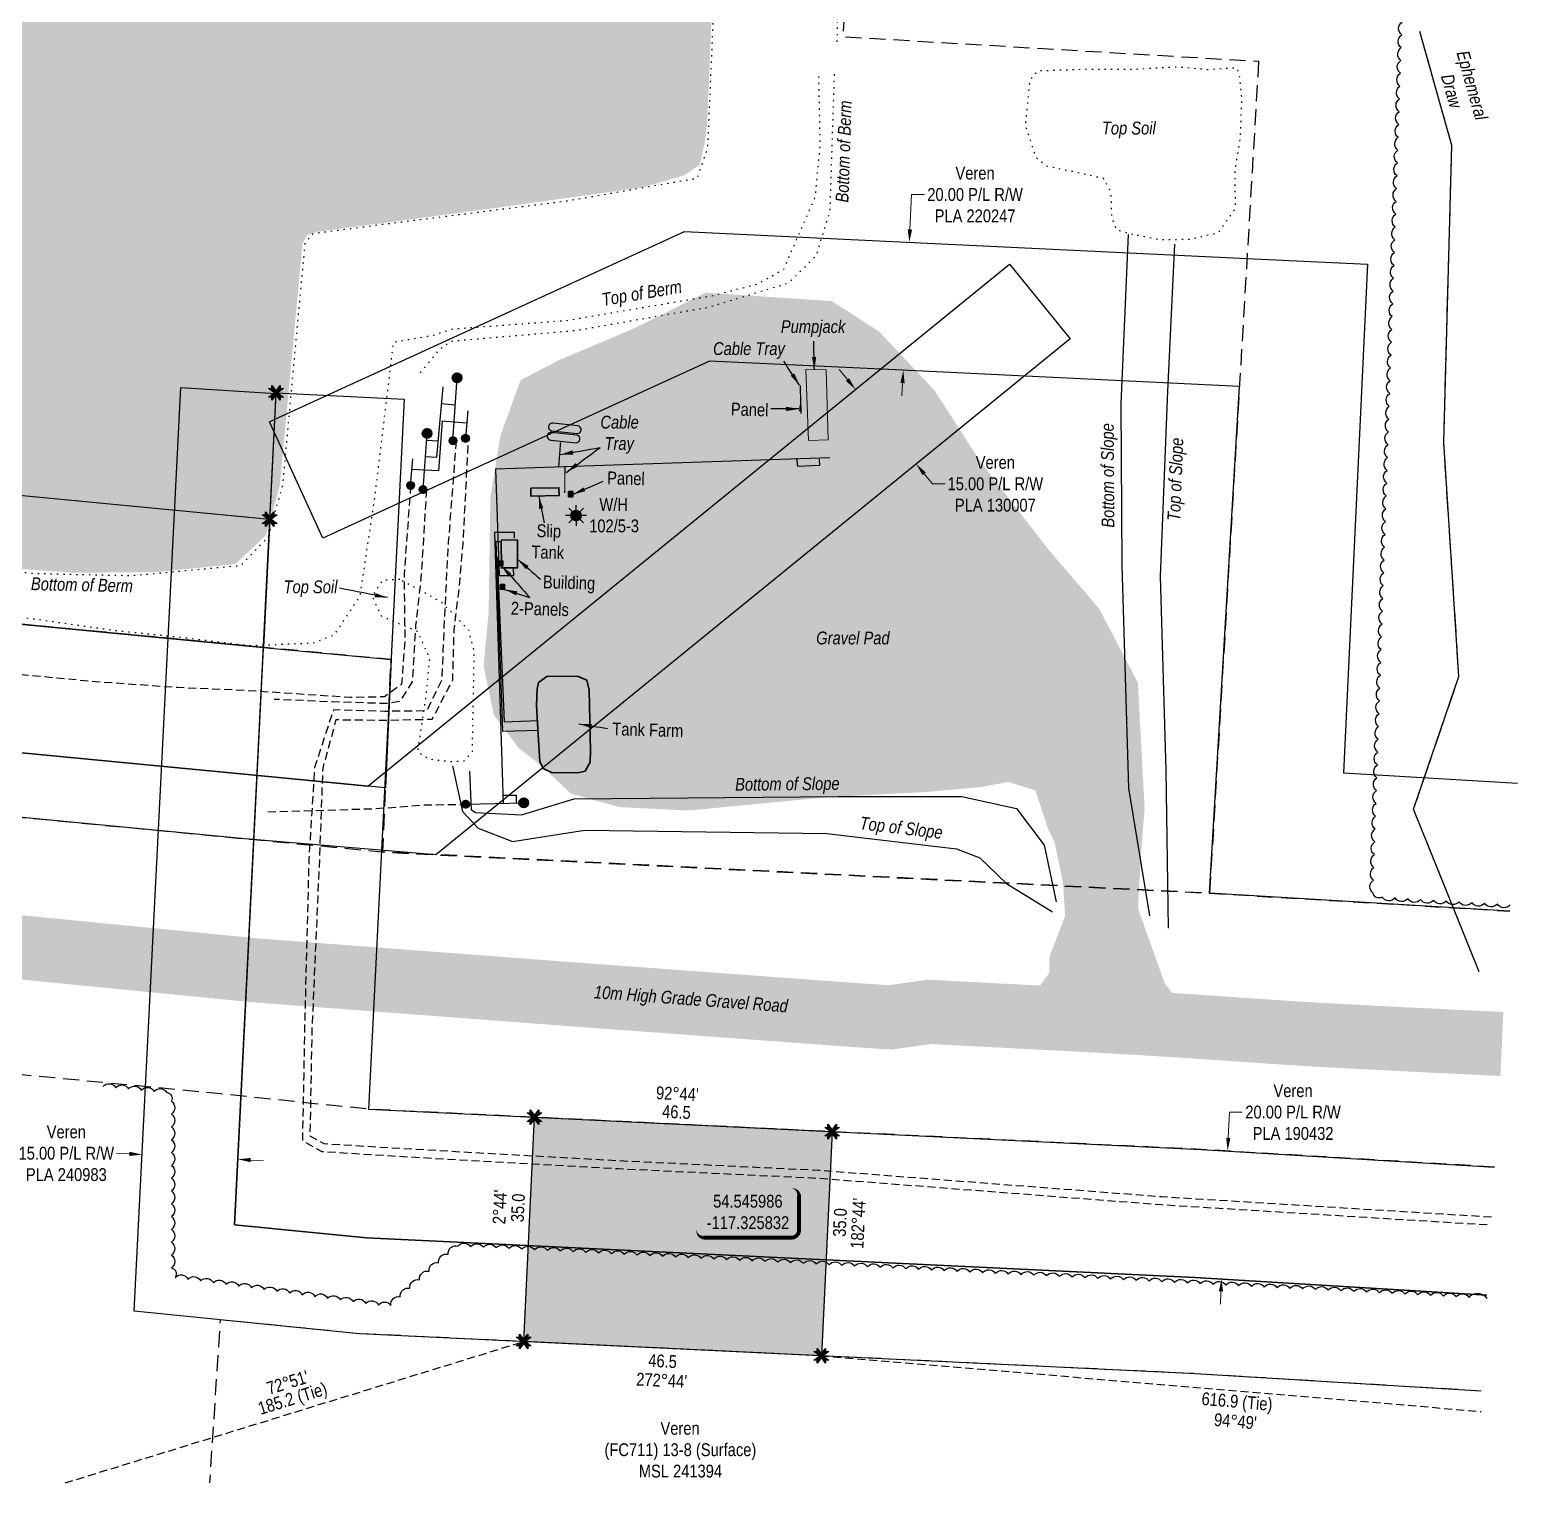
# Model space of a CAD drawing. Extents: x 478322 to 482270, y 6043221 to 6047062.
# Drawn here: x 480766 to 481939, y 6043221 to 6044354 of the extents above; entities that cross this region are included whole.
import ezdxf
from ezdxf.enums import TextEntityAlignment as Align

# ---------------------------------------------------------------- set-up
doc = ezdxf.new("R2010")
doc.units = 0
doc.header["$LTSCALE"] = 5
doc.header["$PDSIZE"] = 0.5
for name, pattern in [('0', [1, 1, 0]), ('foc-ACCESSROAD', [3.75, 2.5, -1.25]), ('foc-TIELINE', [1.875, 1.25, -0.625]), ('foc-TOPO', [1, 0.2, -0.8]), ('foc-TOPO-ephemeral', [6.25, 3.125, -0.625, 0.625, -0.625, 0.625, -0.625]), ('UG_PIPE', [1.875, 1.25, -0.625])]:
    doc.linetypes.add(name, pattern=pattern)
doc.layers.get('Defpoints').update_dxf_attribs({"color": 9})
for name, color, linetype in [('AS-CABLE', 224, 'foc-CABLE'), ('AS-PIPE-UG', 44, 'UG_PIPE'), ('AS-ROADS', 254, 'Continuous'), ('AS-SYMBOL', 7, 'Continuous'), ('C-RW', 13, 'Continuous'), ('C-WS', 13, 'foc-ACCESSROAD'), ('C-WS-S', 8, 'Continuous'), ('DETAIL-T', 7, 'Continuous'), ('F-AR', 190, 'foc-ACCESSROAD'), ('L-BD', 7, 'Continuous'), ('L-BD1', 253, 'Continuous'), ('L-MON', 1, 'Continuous'), ('L-TIE', 7, 'foc-TIELINE'), ('P-PROPOSED', 10, 'Continuous'), ('P-PROPOSED-H', 21, 'Continuous'), ('T-BUSH', 110, '0'), ('T-DRAW', 143, 'foc-TOPO-ephemeral'), ('T-GENERAL', 48, 'foc-TOPO'), ('T-SLOPE', 48, 'Continuous'), ('T-WATER-T', 170, 'Continuous')]:
    doc.layers.add(name, color=color, linetype=linetype)
for name, color, linetype, lineweight in [('AS-GENERAL', 48, 'Continuous', 18), ('C-RW-T', 13, 'Continuous', 9), ('C-WS-T', 13, 'Continuous', 9), ('T-TEXT', 48, 'Continuous', 18)]:
    doc.layers.add(name, color=color, linetype=linetype, lineweight=lineweight)
for name, color, linetype, true_color in [('AS-PIPE-AG', 7, 'Continuous', 0x7d00fa), ('AS-STRUCTURE-H', 7, 'Continuous', 0xa8a8a8), ('AS-STRUCTURE-T', 7, 'Continuous', 0x454545)]:
    doc.layers.add(name, color=color, linetype=linetype, true_color=true_color)
doc.layers.add('AS-STRUCTURE', color=7, linetype='Continuous', lineweight=30, true_color=0x595959)
doc.styles.add('80', font='ARIALN.TTF', dxfattribs={"height": 10})
doc.styles.add('80CG', font='ARIALN.TTF', dxfattribs={"height": 10})
doc.styles.add('80L', font='ARIALN.TTF', dxfattribs={"height": 10})
doc.styles.add('80LS', font='ARIALNI.TTF', dxfattribs={"height": 10})
doc.styles.add('foc-LtypeFont', font='ARIALN.TTF', dxfattribs={"height": 7.35})
doc.linetypes.add('foc-CABLE', pattern='A,2,-1,["C",foc-LtypeFont,S=0.2,R=0,X=-0.625,Y=-0.75],-1.24,8', length=12.24)
doc.linetypes.add('foc-TOPO-flowdirection-NOLINE', pattern='A,0,[">",foc-LtypeFont,S=0.3,R=0,X=0,Y=-0.945],-20,[">",foc-LtypeFont,S=0.3,R=0,X=0,Y=-0.945],0', length=20)
doc.dimstyles.new('Compass 5 000', dxfattribs={"dimscale": 5, "dimtxt": 9, "dimasz": 2, "dimexe": 0.2, "dimexo": 0.0625, "dimgap": 0.5, "dimtad": 0, "dimtih": 1, "dimtoh": 1, "dimzin": 0, "dimdsep": 46, "dimtxsty": '80CG', "dimcen": 0.1, "dimse1": 1, "dimse2": 1, "dimclrd": 256, "dimclrt": 256, "dimaunit": 1, "dimadec": 4, "dimazin": 0, "dimtfac": 0.06, "dimtofl": 0, "dimtmove": 0, "dimatfit": 1, "dimfxl": 0.2, "dimtolj": 1, "dimtzin": 0, "dimlwd": -1, "dimarcsym": 0})

# ---------------------------------------------------------------- blocks, each defined once
blk = doc.blocks.new('GAS')
h = blk.add_hatch(color=255)
h.dxf.hatch_style = 1
edge = h.paths.add_edge_path()
edge.add_arc((0, 0), 0.9, 0, 360)
for p, q in [((-0.81, 0), (-1.62, 0)), ((-0.57, 0.57), (-1.14, 1.14)), ((0, 0.81), (0, 1.62)), ((0.57, 0.57), (1.14, 1.14)), ((1.62, 0), (0.81, 0)), ((-0.57, -0.57), (-1.14, -1.14)), ((0, -0.81), (0, -1.62)), ((1.14, -1.14), (0.57, -0.57))]:
    blk.add_line(p, q)
blk.add_circle((0, 0), 0.8)
blk = doc.blocks.new('*D398')
at = {"layer": 'C-RW-T', "transparency": 16777216}
for p, q in [((481403.2, 6044081.4), (481396.8, 6044089.2)), ((481463.1, 6044007.7), (481469.4, 6044000)), ((481469.4, 6044000), (481479.4, 6044000))]:
    blk.add_line(p, q, dxfattribs=at)
for points in [[(481404.4, 6044082.4), (481401.9, 6044080.3), (481409.5, 6044073.6)], [(481464.4, 6044008.8), (481461.8, 6044006.7), (481456.8, 6044015.5)]]:
    blk.add_solid(points, dxfattribs=at)
at = {"layer": 'Defpoints', "color": 0, "transparency": 16777216}
for p in [(481456.8, 6044015.5), (481254.9, 6043947.9), (481302.2, 6043889.7)]:
    blk.add_point(p, dxfattribs=at)
at = {"layer": 'C-RW-T', "transparency": 16777216, "insert": (481518.5, 6044000), "char_height": 10, "attachment_point": 5, "style": '80CG'}
blk.add_mtext('\\A1;Veren\\P15.00 P/L R/W\\PPLA 130007', dxfattribs=at)
blk = doc.blocks.new('*D401')
at = {"layer": 'C-RW-T', "transparency": 16777216}
for p, q in [((481451.9, 6044198.4), (481453.2, 6044225.6)), ((481453.2, 6044225.6), (481463.2, 6044225.6)), ((481446.2, 6044078.6), (481445.7, 6044068.6))]:
    blk.add_line(p, q, dxfattribs=at)
at = {"layer": 'C-RW-T', "linetype": 'Continuous', "transparency": 16777216}
for points in [[(481450.2, 6044198.5), (481453.6, 6044198.3), (481451.4, 6044188.4)], [(481444.5, 6044078.7), (481447.8, 6044078.5), (481446.7, 6044088.6)]]:
    blk.add_solid(points, dxfattribs=at)
at = {"layer": 'Defpoints', "color": 0, "linetype": 'Continuous', "transparency": 16777216}
for p in [(481587.1, 6044181.9), (481446.7, 6044088.6), (481582.4, 6044082.1)]:
    blk.add_point(p, dxfattribs=at)
at = {"layer": 'C-RW-T', "linetype": 'Continuous', "transparency": 16777216, "insert": (481502.7, 6044225.6), "char_height": 10, "attachment_point": 5, "style": '80CG'}
blk.add_mtext('\\A1;Veren\\P20.00 P/L R/W\\PPLA 220247', dxfattribs=at)
blk = doc.blocks.new('*D402')
at = {"layer": 'C-RW-T', "transparency": 16777216}
for p, q in [((481700.2, 6043489.9), (481701.1, 6043510)), ((481701.1, 6043510), (481711.1, 6043510)), ((481694.4, 6043370.2), (481694, 6043360.2))]:
    blk.add_line(p, q, dxfattribs=at)
at = {"layer": 'C-RW-T', "linetype": 'Continuous', "transparency": 16777216}
for points in [[(481698.5, 6043490), (481701.8, 6043489.8), (481699.7, 6043479.9)], [(481692.8, 6043370.2), (481696.1, 6043370.1), (481694.9, 6043380.1)]]:
    blk.add_solid(points, dxfattribs=at)
at = {"layer": 'Defpoints', "color": 0, "linetype": 'Continuous', "transparency": 16777216}
for p in [(481390.6, 6043494.7), (481385.9, 6043394.9), (481694.9, 6043380.1)]:
    blk.add_point(p, dxfattribs=at)
at = {"layer": 'C-RW-T', "linetype": 'Continuous', "transparency": 16777216, "insert": (481750.7, 6043510), "char_height": 10, "attachment_point": 5, "style": '80CG'}
blk.add_mtext('\\A1;Veren\\P20.00 P/L R/W\\PPLA 190432', dxfattribs=at)
blk = doc.blocks.new('RISER')
h = blk.add_hatch(color=255)
h.dxf.hatch_style = 1
edge = h.paths.add_edge_path()
edge.add_arc((0, 0), 0.7, 0, 360)
blk.add_hatch(color=13).paths.add_polyline_path([(0.58, -0.15), (-0.58, -0.15, 0.774597)])
at = {"color": 13}
blk.add_line((-0.58, -0.15), (0.58, -0.15), dxfattribs=at)
blk.add_circle((0, 0), 0.6, dxfattribs=at)
blk = doc.blocks.new('PIG')
h = blk.add_hatch(color=255)
h.dxf.hatch_style = 1
edge = h.paths.add_edge_path()
edge.add_arc((0, 0), 0.85, 0, 360)
at = {"layer": 'AS-SYMBOL'}
h = blk.add_hatch(color=13, dxfattribs=at)
h.dxf.hatch_style = 1
h.paths.add_polyline_path([(-0.1, 0, 1), (-0.55, 0, 1)])
h = blk.add_hatch(color=13, dxfattribs=at)
h.dxf.hatch_style = 1
h.paths.add_polyline_path([(0.1, 0, 1), (0.55, 0, 1)])
at = {"layer": 'AS-SYMBOL', "color": 13}
for centre, radius in [((0, 0), 0.75), ((-0.33, 0), 0.225), ((0.33, 0), 0.225)]:
    blk.add_circle(centre, radius, dxfattribs=at)
blk = doc.blocks.new('TEMP')
h = blk.add_hatch(color=255)
h.dxf.hatch_style = 1
h.paths.add_polyline_path([(0, 0.25), (-0.67, 1.15), (-0.67, 0.67), (-1.15, 0.67), (-0.25, 0), (-1.15, -0.67), (-0.67, -0.67), (-0.67, -1.15), (0, -0.25), (0.67, -1.15), (0.67, -0.67), (1.15, -0.67), (0.25, 0), (1.15, 0.67), (0.67, 0.67), (0.67, 1.15)])
h.paths.add_polyline_path([(0.57, 0.85), (0.57, 0.57), (0.85, 0.57), (0.08, 0), (0.85, -0.57), (0.57, -0.57), (0.57, -0.85), (0, -0.08), (-0.57, -0.85), (-0.57, -0.57), (-0.85, -0.57), (-0.08, 0), (-0.85, 0.57), (-0.57, 0.57), (-0.57, 0.85), (0, 0.08)], flags=16)
h = blk.add_hatch(color=1)
h.dxf.hatch_style = 1
h.paths.add_polyline_path([(0, 0.08), (-0.57, 0.85), (-0.57, 0.57), (-0.85, 0.57), (-0.08, 0), (-0.85, -0.57), (-0.57, -0.57), (-0.57, -0.85), (0, -0.08), (0.57, -0.85), (0.57, -0.57), (0.85, -0.57), (0.08, 0), (0.85, 0.57), (0.57, 0.57), (0.57, 0.85)])
at = {"color": 1}
for p, q in [((-0.08, 0), (0.08, 0)), ((0, 0.08), (0, -0.08))]:
    blk.add_line(p, q, dxfattribs=at)
at = {"color": 255, "flags": 128}
blk.add_lwpolyline([(-0.25, 0), (-1.15, 0.67), (-0.67, 0.67), (-0.67, 1.15), (0, 0.25), (0.67, 1.15), (0.67, 0.67), (1.15, 0.67), (0.25, 0), (1.15, -0.67), (0.67, -0.67), (0.67, -1.15), (0, -0.25), (-0.67, -1.15), (-0.67, -0.67), (-1.15, -0.67)], close=True, dxfattribs=at)
at = {"color": 1, "flags": 128}
blk.add_lwpolyline([(-0.08, 0), (-0.85, 0.57), (-0.57, 0.57), (-0.57, 0.85), (0, 0.08), (0.57, 0.85), (0.57, 0.57), (0.85, 0.57), (0.08, 0), (0.85, -0.57), (0.57, -0.57), (0.57, -0.85), (0, -0.08), (-0.57, -0.85), (-0.57, -0.57), (-0.85, -0.57)], close=True, dxfattribs=at)
blk = doc.blocks.new('*D433')
at = {"layer": 'C-RW-T', "transparency": 16777216}
for p, q in [((480843.1, 6043477.4), (480833.1, 6043477.9)), ((480937.8, 6043472.6), (480947.7, 6043472.1))]:
    blk.add_line(p, q, dxfattribs=at)
for points in [[(480843.2, 6043479.1), (480843, 6043475.8), (480853.1, 6043476.9)], [(480937.8, 6043474.3), (480937.7, 6043471), (480927.8, 6043473.2)]]:
    blk.add_solid(points, dxfattribs=at)
at = {"layer": 'Defpoints', "color": 0, "transparency": 16777216}
for p in [(480853.1, 6043476.9), (480853.3, 6043480.4), (480927.9, 6043476.6)]:
    blk.add_point(p, dxfattribs=at)
at = {"layer": 'C-RW-T', "transparency": 16777216, "insert": (480794, 6043477.9), "char_height": 10, "attachment_point": 5, "style": '80CG'}
blk.add_mtext('\\A1;Veren\\P15.00 P/L R/W\\PPLA 240983', dxfattribs=at)
blk = doc.blocks.new('*U494')
h = blk.add_hatch(color=254)
edge = h.paths.add_edge_path()
edge.add_line((-34, -20), (34, -20))
edge.add_arc((34, -14), 6, 270, 360)
edge.add_line((40, -14), (40, 12.5))
edge.add_arc((34, 12.5), 6, 0, 90)
edge.add_line((34, 18.5), (-34, 18.5))
edge.add_arc((-34, 12.5), 6, 90, 180)
edge.add_line((-40, 12.5), (-40, -14))
edge.add_arc((-34, -14), 6, 180, 270)
at = {"color": 1, "flags": 128}
blk.add_lwpolyline([(-50.3, 68.3, 0, 10, 0), (0, 0, 5, 5, 0)], format="xyseb", dxfattribs=at)
blk.add_lwpolyline([(-34, -20, 3, 3, 0), (34, -20, 3, 3, 0.414214), (40, -14, 3, 3, 0), (40, 12.5, 3, 0, 0.414214), (34, 18.5, 0, 0, 0), (-34, 18.5, 0, 0, 0.414214), (-40, 12.5, 0, 0, 0), (-40, -14, 0, 3, 0.414214)], format="xyseb", close=True, dxfattribs=at)
at = {"color": 1, "style": '80'}
blk.add_attdef('ENTER_TEXT_001', (-36, -5), '', height=10, dxfattribs=at)

msp = doc.modelspace()

# ---------------------------------------------------------------- hatches: boundary and pattern name
at = {"layer": 'AS-ROADS'}
h = msp.add_hatch(color=256, dxfattribs=at)
h.dxf.hatch_style = 1
h.paths.add_polyline_path([(481292.201, 6044267.646), (481288.196, 6044249.086), (481276.421, 6044240.826), (481244.276, 6044231.346), (481130.411, 6044215.371), (480989.696, 6044196.596), (480982.131, 6044194.116), (480978.246, 6044187.726), (480960.476, 6043998.491), (480949.716, 6043959.921), (480925.706, 6043937.451), (480864.056, 6043931.211), (480801.491, 6043930.681), (480716.166, 6043936.306), (480637.036, 6043941.311), (480601.796, 6043948.091), (480591.236, 6043972.291), (480581.837, 6044040.853), (480539.736, 6044022.246), (480539.711, 6043965.451), (480556.191, 6043875.231), (480584.291, 6043767.656), (480616.306, 6043696.201), (480635.256, 6043679.471), (480662.316, 6043672.246), (480690.961, 6043666.866), (480470.941, 6043686.051), (480491.681, 6043687.816), (480523.251, 6043703.161), (480544.791, 6043731.016), (480549.886, 6043764.571), (480529.146, 6043862.151), (480511.356, 6043968.486), (480499.446, 6044031.366), (480486.586, 6044142.076), (480474.776, 6044232.896), (480470.416, 6044300.731), (480472.906, 6044380.156), (480479.691, 6044514.611), (480488.256, 6044695.956), (480494.116, 6044833.076), (480498.816, 6044844.371), (480507.031, 6044845.451), (480562.661, 6044845.801), (480658.386, 6044843.796), (480723.641, 6044837.371), (480836.741, 6044830.701), (480958.506, 6044824.596), (481083.956, 6044818.316), (481222.916, 6044813.086), (481296.491, 6044810.641), (481311.556, 6044806.151), (481316.301, 6044793.221), (481315.926, 6044738.861), (481309.366, 6044624.091), (481301.621, 6044469.026), (481293.746, 6044280.061)])
h = msp.add_hatch(color=256, dxfattribs=at)
h.dxf.hatch_style = 1
h.paths.add_polyline_path([(481541.793, 6043592.503), (481560.652, 6043618.731), (481560.652, 6043631.026), (481572.952, 6043662.991), (481571.312, 6043688.4), (481564.752, 6043720.365), (481559.833, 6043730.2), (481549.674, 6043760.979), (481528.687, 6043767.535), (481507.7, 6043763.602), (481464.413, 6043759.668), (481388.334, 6043755.734), (481279.462, 6043745.246), (481225.682, 6043747.868), (481187.643, 6043758.357), (481164.032, 6043780.647), (481146.98, 6043793.758), (481127.304, 6043819.981), (481119.434, 6043858.005), (481123.369, 6043899.962), (481124.681, 6043989.12), (481132.552, 6044037.633), (481148.291, 6044080.901), (481178.461, 6044096.635), (481237.488, 6044121.547), (481292.579, 6044149.081), (481390.958, 6044142.526), (481427.686, 6044118.925), (481470.972, 6044073.034), (481506.388, 6044017.966), (481560.168, 6043948.475), (481599.52, 6043902.584), (481629.689, 6043844.893), (481634.936, 6043746.556), (481632.312, 6043713.778), (481629.689, 6043669.198), (481650.676, 6043610.196), (481661.17, 6043597.085), (481676.91, 6043586.595)])
at = {"layer": 'AS-STRUCTURE-H'}
h = msp.add_hatch(color=256, dxfattribs=at)
h.dxf.hatch_style = 1
h.paths.add_polyline_path([(481156.191, 6043996.767), (481178.101, 6043996.947), (481178.336, 6043990.832), (481156.131, 6043990.412)])
h = msp.add_hatch(color=256, dxfattribs=at)
h.dxf.hatch_style = 1
h.paths.add_polyline_path([(481185.735, 6043994.072), (481188.914, 6043994.072), (481188.914, 6043989.982), (481185.735, 6043989.982)])
h = msp.add_hatch(color=256, dxfattribs=at)
h.dxf.hatch_style = 1
h.paths.add_polyline_path([(481133.076, 6043956.192), (481145.756, 6043956.322), (481145.986, 6043934.517), (481133.296, 6043934.442)])
h = msp.add_hatch(color=256, dxfattribs=at)
h.dxf.hatch_style = 1
h.paths.add_polyline_path([(481131.31, 6043940.087), (481134.488, 6043940.087), (481134.488, 6043935.998), (481131.31, 6043935.998)])
h = msp.add_hatch(color=256, dxfattribs=at)
h.dxf.hatch_style = 1
h.paths.add_polyline_path([(481132.575, 6043921.727), (481135.754, 6043921.727), (481135.754, 6043917.637), (481132.575, 6043917.637)])
h = msp.add_hatch(color=256, dxfattribs=at)
h.dxf.hatch_style = 1
h.paths.add_polyline_path([(481168.816, 6043849.877), (481162.276, 6043845.052), (481161.071, 6043840.147), (481160.666, 6043827.157), (481162.166, 6043800.207), (481163.346, 6043783.352), (481165.786, 6043778.067), (481172.436, 6043774.787), (481192.781, 6043774.502), (481198.616, 6043775.807), (481202.561, 6043782.952), (481202.696, 6043791.852), (481201.871, 6043839.062), (481199.831, 6043846.932), (481192.596, 6043849.922)])
at = {"layer": 'P-PROPOSED-H'}
h = msp.add_hatch(color=256, dxfattribs=at)
h.dxf.hatch_style = 1
h.paths.add_polyline_path([(481150.689, 6043331.098), (481159.064, 6043506.012), (481391.159, 6043494.792), (481382.81, 6043320.01)])

# ---------------------------------------------------------------- linework, layer by layer
at = {"color": 13}
for points in [[(481191.833, 6044038.08), (481172.344, 6044040.08, 1), (481171.731, 6044034.115), (481191.221, 6044032.114, 1)], [(481192.825, 6044045.229), (481173.336, 6044047.23, 1), (481172.723, 6044041.264), (481192.213, 6044039.264, 1)]]:
    msp.add_lwpolyline(points, format="xyb", close=True, dxfattribs=at)
at = {"layer": 'AS-CABLE', "const_width": 0.999, "flags": 128}
for points in [[(481366.336, 6044076.822), (481366.996, 6044054.627)], [(481179.431, 6044032.447), (481178.026, 6044013.432)], [(481182.811, 6044013.672), (481182.746, 6043992.972)]]:
    msp.add_lwpolyline(points, dxfattribs=at)
at = {"layer": 'AS-GENERAL', "flags": 128}
msp.add_lwpolyline([(481372.886, 6044033.897), (481388.141, 6044034.252), (481386.471, 6044088.822), (481370.846, 6044089.187)], close=True, dxfattribs=at)
at = {"layer": 'AS-PIPE-AG', "flags": 128}
for points in [[(481074.336, 6044021.372), (481082.981, 6044020.887), (481087.791, 6044075.657)], [(481095.496, 6044033.657), (481098.756, 6044082.677)], [(481086.421, 6044062.667), (481097.086, 6044061.617)], [(481107.141, 6044056.947), (481105.281, 6044035.512)], [(481106.146, 6044047.397), (481087.151, 6044048.822), (481084.241, 6044010.067), (481063.466, 6044011.297)], [(481072.211, 6043995.592), (481075.376, 6044039.337)], [(481084.136, 6044033.247), (481074.886, 6044033.817)], [(481062.521, 6043998.762), (481064.151, 6044019.622)], [(481389.501, 6044020.277), (481128.686, 6044011.472), (481131.651, 6043928.622), (481143.056, 6043928.427), (481142.771, 6043934.072)], [(481381.171, 6044019.297), (481381.321, 6044014.297), (481364.376, 6044013.422), (481363.771, 6044020.087)], [(481143.561, 6043957.647), (481143.431, 6043962.187), (481127.811, 6043962.192), (481134.581, 6043750.757)], [(481132.086, 6043954.782), (481128.866, 6043954.657), (481134.076, 6043807.012), (481162.326, 6043807.782)], [(481129.966, 6043942.657), (481135.341, 6043814.307), (481162.016, 6043815.377)], [(481105.461, 6043750.187), (481150.741, 6043751.237)], [(481134.356, 6043757.172), (481144.781, 6043757.222), (481144.916, 6043751.092)]]:
    msp.add_lwpolyline(points, dxfattribs=at)
at = {"layer": 'AS-PIPE-UG', "flags": 128}
for points in [[(481097.994, 6044033.657), (481094.574, 6043988.397), (481091.884, 6043954.672), (481090.244, 6043924.322), (481088.469, 6043886.767), (481086.834, 6043847.322), (481074.964, 6043822.882), (481042.454, 6043822.567), (481002.364, 6043823.747), (480987.579, 6043778.887), (480983.164, 6043707.747), (480979.725, 6043573.457), (480979.12, 6043538.692), (480978.135, 6043487.722), (480978.375, 6043487.772), (480993.205, 6043479.377), (481056.665, 6043475.402), (481224.27, 6043465.987), (481380.334, 6043458.527), (481648.019, 6043437.897), (481905.171, 6043422.065)], [(481905.526, 6043428.052), (481648.434, 6043443.88), (481380.708, 6043464.513), (481224.581, 6043471.976), (481057.02, 6043481.389), (480994.957, 6043485.276), (480984.203, 6043491.364), (480985.115, 6043538.582), (480985.72, 6043573.341), (480991.639, 6043707.642), (480994.194, 6043778.182), (481004.569, 6043816.147), (481041.809, 6043815.697), (481079.364, 6043816.482), (481095.414, 6043847.257), (481096.489, 6043886.322), (481100.954, 6043922.967), (481103.384, 6043953.007), (481105.239, 6043988.057), (481107.779, 6044035.512)], [(481062.436, 6043998.622), (481062.431, 6043996.622), (481057.406, 6043929.292), (481057.971, 6043876.967), (481055.446, 6043843.802), (481042.071, 6043833.857), (481015.311, 6043833.372), (480953.561, 6043837.507), (480925.106, 6043839.307), (480880.441, 6043841.107), (480816.686, 6043845.657), (480732.996, 6043853.497), (480690.781, 6043857.382), (480434.506, 6043878.862), (480345.646, 6043887.677), (480281.971, 6043895.412), (480215.396, 6043901.692), (480104.261, 6043913.402), (479995.098, 6043923.92)], [(481074.709, 6043995.592), (481074.549, 6043991.442), (481072.604, 6043957.982), (481070.564, 6043926.627), (481066.379, 6043889.562), (481063.799, 6043845.557), (481053.994, 6043830.352), (481043.794, 6043828.627), (481001.389, 6043829.957), (480956.144, 6043831.952)], [(480951.064, 6043744.197), (481034.984, 6043746.717), (481074.299, 6043749.712), (481103.619, 6043749.927), (481107.959, 6043750.187)]]:
    msp.add_lwpolyline(points, dxfattribs=at)
at = {"layer": 'AS-ROADS', "const_width": 49.974, "flags": 128}
msp.add_lwpolyline([(481913.542, 6043563.17), (481876.941, 6043564.907), (481840.261, 6043566.712), (481803.966, 6043568.557), (481768.336, 6043570.447), (481733.501, 6043572.697), (481698.981, 6043575.087), (481664.781, 6043577.387), (481631.001, 6043579.482), (481597.576, 6043581.412), (481564.451, 6043583.162), (481531.651, 6043584.862), (481499.191, 6043586.517), (481467.151, 6043588.222), (481436.474, 6043583.905), (481411.631, 6043585.532), (481188.896, 6043601.887), (480941.886, 6043620.552), (480688.276, 6043645.437), (480439.041, 6043670.482), (480178.476, 6043694.447), (479975.196, 6043716.285)], dxfattribs=at)
at = {"layer": 'AS-STRUCTURE', "flags": 128}
for points in [[(481156.191, 6043996.767), (481178.101, 6043996.947), (481178.336, 6043990.832), (481156.131, 6043990.412)], [(481185.735, 6043994.072), (481188.914, 6043994.072), (481188.914, 6043989.982), (481185.735, 6043989.982)], [(481133.076, 6043956.192), (481145.756, 6043956.322), (481145.986, 6043934.517), (481133.296, 6043934.442)], [(481168.816, 6043849.877), (481162.276, 6043845.052), (481161.071, 6043840.147), (481160.666, 6043827.157), (481162.166, 6043800.207), (481163.346, 6043783.352), (481165.786, 6043778.067), (481172.436, 6043774.787), (481192.781, 6043774.502), (481198.616, 6043775.807), (481202.561, 6043782.952), (481202.696, 6043791.852), (481201.871, 6043839.062), (481199.831, 6043846.932), (481192.596, 6043849.922)]]:
    msp.add_lwpolyline(points, close=True, dxfattribs=at)
msp.add_lwpolyline([(481132.411, 6043937.167), (481133.268, 6043937.176)], dxfattribs=at)
at = {"layer": 'AS-STRUCTURE-T', "const_width": 1.999, "flags": 128}
msp.add_lwpolyline([(481366.581, 6044061.057), (481366.501, 6044056.532)], dxfattribs=at)
at = {"layer": 'AS-STRUCTURE-T', "flags": 128}
for points in [[(481131.31, 6043940.087), (481134.488, 6043940.087), (481134.488, 6043935.998), (481131.31, 6043935.998)], [(481132.575, 6043921.727), (481135.754, 6043921.727), (481135.754, 6043917.637), (481132.575, 6043917.637)]]:
    msp.add_lwpolyline(points, close=True, dxfattribs=at)
at = {"layer": 'C-RW'}
for points in [[(481919.687, 6043666.746), (481685.575, 6043680.756), (481708.896, 6044076.028), (481542.091, 6044084.01), (481429.847, 6044089.381), (481295.501, 6044095.815), (481052.321, 6043984.36), (480994.002, 6043957.631), (480955.515, 6044041.602), (480952.358, 6044048.49), (480956.022, 6044050.167), (480996.344, 6044068.648), (481275.976, 6044196.811), (481714.784, 6044175.809), (481808.654, 6044171.316), (481790.041, 6043774.68), (481925.613, 6043766.637)], [(479989.348, 6043863.935), (480938.1, 6043772.996), (481029.165, 6043764.267), (481529.479, 6044171.271), (481576.784, 6044113.121), (481082.119, 6043710.713), (480933.332, 6043723.25), (479984.58, 6043814.19)], [(481897.274, 6043292.488), (481670.025, 6043306.243), (481022.578, 6043337.217), (480846.927, 6043354.667), (480883.287, 6044075.167), (480957.405, 6044070.566), (480925.147, 6043422.13), (481028.212, 6043412.02), (481674.082, 6043381.095), (481901.803, 6043367.312)], [(481901.925, 6043367.357), (481673.991, 6043381.147), (481028.041, 6043412.002), (480925.231, 6043422.122), (480957.522, 6044070.978), (481057.346, 6044066.01), (481029.788, 6043512.261), (481679.056, 6043480.875), (481907.841, 6043467.066)], [(479998.885, 6043963.427), (480947.636, 6043872.487), (481047.271, 6043862.937), (481043.022, 6043762.939), (480938.1, 6043772.996), (479989.348, 6043863.935)]]:
    msp.add_lwpolyline(points, dxfattribs=at)
at = {"layer": 'C-RW', "flags": 128}
msp.add_lwpolyline([(480008.421, 6044062.918), (480952.607, 6043972.417), (480947.72, 6043872.48), (479998.885, 6043963.427)], dxfattribs=at)
at = {"layer": 'C-WS', "flags": 128}
msp.add_lwpolyline([(481723.857, 6044329.585), (481685.575, 6043680.756), (481040.897, 6043712.94), (481047.271, 6043862.937), (480445.52, 6043920.616), (480421.316, 6043977.079), (480320.778, 6044211.609), (480271.604, 6044214.495), (480164.927, 6044220.762), (480214.771, 6045069.408), (480275.5, 6045065.84), (480426.259, 6045056.987), (481437.821, 6044997.572), (481399.713, 6044348.768), (481723.857, 6044329.585)], close=True, dxfattribs=at)
msp.add_lwpolyline([(481897.274, 6043292.488), (481670.025, 6043306.243), (481022.578, 6043337.217), (480913.947, 6043348.009), (480905.664, 6043220.837)], dxfattribs=at)
at = {"layer": 'F-AR', "flags": 128}
for points in [[(479984.58, 6043814.19), (480933.332, 6043723.25), (481044.801, 6043712.566), (481685.575, 6043680.756), (481919.687, 6043666.746)], [(481907.849, 6043467.2), (481679.056, 6043480.875), (481029.788, 6043512.261), (480914.259, 6043524.267), (479965.507, 6043615.207)]]:
    msp.add_lwpolyline(points, dxfattribs=at)
at = {"layer": 'L-TIE', "flags": 128}
for points in [[(480793.108, 6043220.837), (481150.689, 6043331.098)], [(481382.81, 6043320.01), (481897.274, 6043276.585)]]:
    msp.add_lwpolyline(points, dxfattribs=at)
at = {"layer": 'P-PROPOSED', "flags": 128}
msp.add_lwpolyline([(481150.689, 6043331.098), (481159.064, 6043506.012), (481391.159, 6043494.792), (481382.81, 6043320.01)], close=True, dxfattribs=at)
at = {"layer": 'T-BUSH', "linetype": 'Continuous', "flags": 128}
for points in [[(481919.985, 6043671.734, -0.52056705), (481910.008, 6043672.331, -0.52056705), (481900.032, 6043672.928, -0.52056705), (481890.055, 6043673.525, -0.52056705), (481880.078, 6043674.122, -0.52056705), (481870.101, 6043674.719, -0.52056705), (481860.124, 6043675.317, -0.52056705), (481850.147, 6043675.914, -0.52056705), (481840.17, 6043676.511, -0.52056705), (481830.193, 6043677.108, -0.52056705), (481820.216, 6043677.705, -0.52056705), (481813.088, 6043680.897, -0.52056705), (481813.422, 6043690.886, -0.52056705), (481813.755, 6043700.876, -0.52056705), (481814.088, 6043710.865, -0.52056705), (481814.422, 6043720.854, -0.52056705), (481814.755, 6043730.843, -0.52056705), (481815.088, 6043740.832, -0.52056705), (481815.422, 6043750.821, -0.52056705), (481815.755, 6043760.811, -0.52056705), (481816.088, 6043770.8, -0.52056705), (481816.421, 6043780.789, -0.52056705), (481816.755, 6043790.778, -0.52056705), (481817.088, 6043800.767, -0.52056705), (481817.421, 6043810.757, -0.52056705), (481817.755, 6043820.746, -0.52056705), (481818.088, 6043830.735, -0.52056705), (481818.421, 6043840.724, -0.52056705), (481818.755, 6043850.713, -0.52056705), (481819.088, 6043860.703, -0.52056705), (481819.421, 6043870.692, -0.52056705), (481819.755, 6043880.681, -0.52056705), (481820.088, 6043890.67, -0.52056705), (481820.421, 6043900.659, -0.52056705), (481820.754, 6043910.649, -0.52056705), (481821.088, 6043920.638, -0.52056705), (481821.421, 6043930.627, -0.52056705), (481821.754, 6043940.616, -0.52056705), (481822.088, 6043950.605, -0.52056705), (481822.421, 6043960.594, -0.52056705), (481822.754, 6043970.584, -0.52056705), (481823.088, 6043980.573, -0.52056705), (481823.421, 6043990.562, -0.52056705), (481823.754, 6044000.551, -0.52056705), (481824.088, 6044010.54, -0.52056705), (481824.421, 6044020.53, -0.52056705), (481824.754, 6044030.519, -0.52056705), (481825.087, 6044040.508, -0.52056705), (481825.421, 6044050.497, -0.52056705), (481825.754, 6044060.486, -0.52056705), (481826.087, 6044070.476, -0.52056705), (481826.421, 6044080.465, -0.52056705), (481826.754, 6044090.454, -0.52056705), (481827.087, 6044100.443, -0.52056705), (481827.421, 6044110.432, -0.52056705), (481827.754, 6044120.421, -0.52056705), (481828.087, 6044130.411, -0.52056705), (481828.421, 6044140.4, -0.52056705), (481828.754, 6044150.389, -0.52056705), (481829.087, 6044160.378, -0.52056705), (481829.42, 6044170.367, -0.52056705), (481829.754, 6044180.357, -0.52056705), (481830.087, 6044190.346, -0.52056705), (481830.42, 6044200.335, -0.52056705), (481830.754, 6044210.324, -0.52056705), (481831.087, 6044220.313, -0.52056705), (481831.42, 6044230.303, -0.52056705), (481831.754, 6044240.292, -0.52056705), (481832.087, 6044250.281, -0.52056705), (481832.42, 6044260.27, -0.52056705), (481832.754, 6044270.259, -0.52056705), (481833.087, 6044280.248, -0.52056705), (481833.42, 6044290.238, -0.52056705), (481833.753, 6044300.227, -0.52056705), (481834.087, 6044310.216, -0.52056705), (481834.42, 6044320.205, -0.52056705), (481834.753, 6044330.194, -0.52056705), (481835.087, 6044340.184, -0.52056705), (481835.42, 6044350.173, -0.52056705), (481835.753, 6044360.162, -0.52056705)], [(480822.651, 6043530.036, -0.52056705), (480832.6, 6043529.082, -0.52056705), (480842.55, 6043528.128, -0.52056705), (480852.499, 6043527.175, -0.52056705), (480862.448, 6043526.221, -0.52056705), (480872.397, 6043525.268, -0.52056705), (480875.937, 6043518.487, -0.52056705), (480875.943, 6043508.492, -0.52056705), (480875.949, 6043498.497, -0.52056705), (480875.954, 6043488.503, -0.52056705), (480875.96, 6043478.508, -0.52056705), (480875.966, 6043468.513, -0.52056705), (480875.971, 6043458.518, -0.52056705), (480875.977, 6043448.524, -0.52056705), (480875.983, 6043438.529, -0.52056705), (480875.988, 6043428.534, -0.52056705), (480875.994, 6043418.539, -0.52056705), (480876, 6043408.545, -0.52056705), (480876.005, 6043398.55, -0.52056705), (480876.011, 6043388.555, -0.52056705), (480878.973, 6043381.142, -0.52056705), (480888.876, 6043379.792, -0.52056705), (480898.779, 6043378.442, -0.52056705), (480908.682, 6043377.092, -0.52056705), (480918.585, 6043375.742, -0.52056705), (480928.488, 6043374.393, -0.52056705), (480938.392, 6043373.043, -0.52056705), (480948.295, 6043371.693, -0.52056705), (480958.198, 6043370.343, -0.52056705), (480968.101, 6043368.993, -0.52056705), (480978.004, 6043367.643, -0.52056705), (480987.907, 6043366.293, -0.52056705), (480997.811, 6043364.943, -0.52056705), (481007.714, 6043363.593, -0.52056705), (481017.617, 6043362.244, -0.52056705), (481027.52, 6043360.894, -0.52056705), (481037.423, 6043359.544, -0.52056705), (481046.979, 6043359.333, -0.52056705), (481054.446, 6043365.976, -0.52056705), (481061.914, 6043372.62, -0.52056705), (481069.381, 6043379.263, -0.52056705), (481076.848, 6043385.907, -0.52056705), (481084.315, 6043392.551, -0.52056705), (481091.782, 6043399.194, -0.52056705), (481099.336, 6043405.59, -0.52056705), (481109.318, 6043405.083, -0.52056705), (481119.3, 6043404.575, -0.52056705), (481129.282, 6043404.067, -0.52056705), (481139.263, 6043403.56, -0.52056705), (481149.245, 6043403.052, -0.52056705), (481159.227, 6043402.544, -0.52056705), (481169.209, 6043402.037, -0.52056705), (481179.191, 6043401.529, -0.52056705), (481189.173, 6043401.021, -0.52056705), (481199.154, 6043400.514, -0.52056705), (481209.136, 6043400.006, -0.52056705), (481219.118, 6043399.498, -0.52056705), (481229.1, 6043398.991, -0.52056705), (481239.082, 6043398.483, -0.52056705), (481249.064, 6043397.975, -0.52056705), (481259.046, 6043397.468, -0.52056705), (481269.027, 6043396.96, -0.52056705), (481279.009, 6043396.452, -0.52056705), (481288.991, 6043395.945, -0.52056705), (481298.973, 6043395.437, -0.52056705), (481308.955, 6043394.929, -0.52056705), (481318.937, 6043394.422, -0.52056705), (481328.918, 6043393.914, -0.52056705), (481338.9, 6043393.406, -0.52056705), (481348.882, 6043392.899, -0.52056705), (481358.864, 6043392.391, -0.52056705), (481368.846, 6043391.883, -0.52056705), (481378.828, 6043391.376, -0.52056705), (481388.81, 6043390.868, -0.52056705), (481398.791, 6043390.36, -0.52056705), (481408.773, 6043389.853, -0.52056705), (481418.755, 6043389.345, -0.52056705), (481428.737, 6043388.837, -0.52056705), (481438.719, 6043388.33, -0.52056705), (481448.701, 6043387.822, -0.52056705), (481458.682, 6043387.315, -0.52056705), (481468.664, 6043386.807, -0.52056705), (481478.646, 6043386.299, -0.52056705), (481488.628, 6043385.792, -0.52056705), (481498.61, 6043385.284, -0.52056705), (481508.592, 6043384.776, -0.52056705), (481518.574, 6043384.269, -0.52056705), (481528.555, 6043383.761, -0.52056705), (481538.537, 6043383.253, -0.52056705), (481548.519, 6043382.746, -0.52056705), (481558.501, 6043382.238, -0.52056705), (481568.483, 6043381.73, -0.52056705), (481578.465, 6043381.223, -0.52056705), (481588.446, 6043380.715, -0.52056705), (481598.428, 6043380.207, -0.52056705), (481608.41, 6043379.7, -0.52056705), (481618.392, 6043379.192, -0.52056705), (481628.374, 6043378.684, -0.52056705), (481638.356, 6043378.177, -0.52056705), (481648.338, 6043377.669, -0.52056705), (481658.319, 6043377.161, -0.52056705), (481668.301, 6043376.654, -0.52056705), (481678.283, 6043376.146, -0.52056705), (481688.265, 6043375.638, -0.52056705), (481698.247, 6043375.131, -0.52056705), (481708.229, 6043374.623, -0.52056705), (481718.21, 6043374.115, -0.52056705), (481728.192, 6043373.608, -0.52056705), (481738.174, 6043373.1, -0.52056705), (481748.156, 6043372.592, -0.52056705), (481758.138, 6043372.085, -0.52056705), (481768.12, 6043371.577, -0.52056705), (481778.102, 6043371.069, -0.52056705), (481788.083, 6043370.562, -0.52056705), (481798.065, 6043370.054, -0.52056705), (481808.047, 6043369.547, -0.52056705), (481818.029, 6043369.039, -0.52056705), (481828.011, 6043368.531, -0.52056705), (481837.993, 6043368.024, -0.52056705), (481847.974, 6043367.516, -0.52056705), (481857.956, 6043367.008, -0.52056705), (481867.938, 6043366.501, -0.52056705), (481877.92, 6043365.993, -0.52056705), (481887.902, 6043365.485, -0.52056705), (481901.798, 6043364.779, -0.52056705)]]:
    msp.add_lwpolyline(points, format="xyb", dxfattribs=at)
at = {"layer": 'T-DRAW', "flags": 128}
msp.add_lwpolyline([(481895.879, 6043619.316), (481844.693, 6043746.328), (481880.03, 6043849.702), (481868.189, 6044032.528), (481874.53, 6044263.869), (481849.581, 6044352.728)], dxfattribs=at)
at = {"layer": 'T-DRAW', "linetype": 'foc-TOPO-flowdirection-NOLINE', "flags": 128}
msp.add_lwpolyline([(481895.879, 6043619.316), (481844.693, 6043746.328), (481880.03, 6043849.702), (481868.189, 6044032.528), (481874.53, 6044263.869), (481849.581, 6044352.728)], dxfattribs=at)
at = {"layer": 'T-GENERAL', "flags": 128}
for points in [[(480252.701, 6045023.507), (480240.101, 6045026.692), (480236.766, 6045035.142), (480240.176, 6045044.207), (480258.896, 6045043.157), (480366.451, 6045033.117), (480466.206, 6045029.282), (480570.966, 6045025.312), (480800.406, 6045016.737), (480921.921, 6045008.352), (481105.201, 6045000.652), (481317.106, 6044990.092), (481391.451, 6044985.117), (481403.301, 6044979.147), (481413.891, 6044962.712), (481413.246, 6044902.252), (481414.031, 6044766.562), (481400.411, 6044532.802), (481395.576, 6044459.572), (481394.991, 6044342.472)], [(480717.821, 6043896.902), (480665.051, 6043902.327), (480617.876, 6043904.612), (480591.156, 6043909.062), (480593.661, 6043938.132), (480616.051, 6043939.627), (480713.276, 6043935.632), (480770.486, 6043930.117), (480844.981, 6043928.502), (480930.306, 6043936.442), (480951.606, 6043958.772), (480962.986, 6044000.172), (480975.711, 6044138.962), (480980.371, 6044188.067), (480986.401, 6044195.327), (481041.056, 6044202.542), (481184.726, 6044220.767), (481286.041, 6044238.442), (481294.276, 6044261.987), (481298.106, 6044351.317), (481303.296, 6044477.387), (481309.566, 6044559.842), (481317.851, 6044603.822), (481325.606, 6044803.942), (481309.676, 6044822.812), (481287.691, 6044823.927), (481066.691, 6044830.437), (480731.191, 6044846.782), (480701.861, 6044854.642), (480689.046, 6044862.357), (480653.411, 6044879.762), (480589.756, 6044922.362), (480543.131, 6044951.607), (480529.041, 6044959.132)], [(481070.096, 6044086.717), (481085.366, 6044105.047), (481093.716, 6044111.287), (481192.321, 6044119.817), (481295.211, 6044137.877), (481357.396, 6044156.742), (481378.951, 6044178.172), (481389.676, 6044213.007), (481393.121, 6044321.032)], [(481625.766, 6044194.362), (481613.361, 6044197.832), (481609.356, 6044207.862), (481608.821, 6044227.272), (481603.031, 6044238.037), (481582.801, 6044242.677), (481558.181, 6044247.812), (481550.231, 6044254.547), (481542.041, 6044279.642), (481545.591, 6044314.942), (481551.841, 6044322.222), (481585.896, 6044323.352), (481628.381, 6044323.502), (481660.716, 6044325.332), (481684.261, 6044323.122), (481706.426, 6044324.667), (481708.631, 6044319.592), (481710.496, 6044301.217), (481709.421, 6044269.672), (481705.151, 6044244.152), (481705.581, 6044214.632), (481691.861, 6044195.432), (481669.376, 6044190.517), (481646.561, 6044190.327), (481629.076, 6044193.787)], [(480630.651, 6043918.622), (480719.696, 6043907.277), (480744.461, 6043898.197), (480828.336, 6043886.187), (480880.416, 6043880.722), (480937.531, 6043873.917), (480986.746, 6043875.962), (481003.031, 6043882.252), (481023.136, 6043912.587), (481034.521, 6043988.722), (481045.206, 6044076.622), (481049.131, 6044110.577), (481080.436, 6044115.982), (481094.376, 6044120.742), (481183.851, 6044127.432), (481296.651, 6044146.562), (481333.086, 6044155.902), (481353.521, 6044167.402), (481378.151, 6044223.927), (481381.961, 6044264.437), (481380.826, 6044320.427)]]:
    msp.add_lwpolyline(points, dxfattribs=at)
msp.add_lwpolyline([(481054.171, 6043925.327), (481040.706, 6043924.792), (481032.421, 6043912.437), (481039.516, 6043897.042), (481067.596, 6043885.067), (481077.211, 6043864.087), (481074.156, 6043832.862), (481067.896, 6043791.207), (481076.576, 6043785.487), (481092.576, 6043783.522), (481104.331, 6043783.957), (481110.691, 6043791.347), (481112.111, 6043869.747), (481107.926, 6043885.937), (481086.346, 6043907.927)], close=True, dxfattribs=at)
at = {"layer": 'T-SLOPE', "flags": 128}
for points in [[(481638.941, 6043663.227), (481622.531, 6043762.707), (481617.541, 6043936.657), (481616.716, 6044062.357), (481622.441, 6044194.602)], [(481653.536, 6043653.497), (481651.756, 6043776.482), (481647.246, 6043927.717), (481652.951, 6044072.327), (481658.441, 6044186.852)], [(481095.081, 6043780.187), (481102.996, 6043744.597), (481115.226, 6043731.402), (481141.996, 6043721.192), (481198.351, 6043729.992), (481387.151, 6043727.292), (481488.201, 6043715.292), (481506.516, 6043708.407), (481527.111, 6043688.287), (481562.961, 6043666.112)], [(481108.456, 6043775.832), (481109.816, 6043746.027), (481113.176, 6043743.582), (481148.951, 6043742.002), (481189.986, 6043754.467), (481396.086, 6043756.282), (481492.366, 6043756.097), (481535.031, 6043746.877), (481556.516, 6043718.277), (481565.926, 6043674.037)]]:
    msp.add_lwpolyline(points, dxfattribs=at)

# ---------------------------------------------------------------- block references
at = {"layer": 'AS-SYMBOL', "xscale": 4.997373850000041, "yscale": 4.997373850000041, "zscale": 4.997373850000041}
for name, p in [('PIG', (481098.756, 6044082.677)), ('PIG', (481075.376, 6044039.337)), ('RISER', (481095.496, 6044033.657)), ('RISER', (481105.281, 6044035.512)), ('RISER', (481062.521, 6043998.762)), ('RISER', (481072.211, 6043995.592)), ('RISER', (481105.461, 6043750.187)), ('PIG', (481150.741, 6043751.237))]:
    msp.add_blockref(name, p, dxfattribs=at)
at = {"layer": 'C-WS-S', "xscale": 4.997373850000034, "yscale": 4.997373850000034, "zscale": 4.997373850000034}
msp.add_blockref('GAS', (481191.51, 6043975.256), dxfattribs=at)
at = {"layer": 'DETAIL-T', "color": 4}
ref = msp.add_blockref('*U494', (481325.454, 6043432.107), dxfattribs=at)
ref.add_attrib('ENTER_TEXT_001', '54.545986', (481298.422, 6043435.525), dxfattribs={"layer": '0', "color": 1, "height": 10, "style": '80'})
ref.add_attrib('ENTER_TEXT_002', '-117.325832', (481293.408, 6043418.818), dxfattribs={"layer": '0', "color": 1, "height": 10, "style": '80'})
at = {"layer": 'L-MON', "color": 2, "xscale": 4.997373850000034, "yscale": 4.997373850000034, "zscale": 4.997373850000034}
msp.add_blockref('TEMP', (480957.522, 6044070.978), dxfattribs=at)
at = {"layer": 'L-MON', "xscale": 4.997373850000013, "yscale": 4.997373850000013, "zscale": 4.997373850000013}
msp.add_blockref('TEMP', (480952.607, 6043972.417), dxfattribs=at)
at = {"layer": 'L-MON', "color": 4, "xscale": 4.997354999999986, "yscale": 4.997354999999986, "zscale": 4.997354999999986}
for p in [(481159.064, 6043506.012), (481391.159, 6043494.792), (481150.689, 6043331.098), (481382.81, 6043320.01)]:
    msp.add_blockref('TEMP', p, dxfattribs=at)

# ---------------------------------------------------------------- texts
at = {"layer": 'AS-CABLE', "char_height": 9.99475, "attachment_point": 1, "style": '80LS'}
for s, width, insert in [('\\pi0.56812;Cable Tray', 56.78912, (481297.77, 6044110.487)), ('\\pi0.56812;Cable \\P\\pi3.77585;Tray', 29.72285, (481209.95, 6044053.13))]:
    msp.add_mtext_dynamic_manual_height_columns(s, width=width, gutter_width=49.974, heights=[0], dxfattribs=dict(at, insert=insert))
at = {"layer": 'AS-STRUCTURE-T', "char_height": 9.99475, "attachment_point": 1, "rotation": 358.403167, "style": '80L'}
for s, width, insert in [('\\pi12.85361;Panel', 53.278, (481299.556, 6044063.717)), ('\\pi12.85361;Panel', 53.278, (481203.082, 6044010.097)), ('\\pi4.03151;Slip \\P\\pi0.51699;Tank', 26.16401, (481156.854, 6043968.654)), ('\\pi7.08925;Building', 53.278, (481158.789, 6043928.816)), ('\\pi4.42694;2-Panels', 53.278, (481136.434, 6043908.239)), ('\\pi0.46585;Tank Farm', 55.26196, (481219.49, 6043813.939))]:
    msp.add_mtext_dynamic_manual_height_columns(s, width=width, gutter_width=49.974, heights=[0], dxfattribs=dict(at, insert=insert))
at = {"layer": 'C-RW-T', "insert": (481203.089, 6043268.415), "char_height": 10, "attachment_point": 1, "style": '80L'}
msp.add_mtext_dynamic_manual_height_columns('\\pi54.27297;Veren\\P\\pi10.61336;(FC711) 13-8 (Surface)\\P\\pi37.35278;MSL 241394', width=138.25263, gutter_width=50, heights=[0], dxfattribs=at)
at = {"layer": 'C-WS-T', "insert": (481201.119, 6043988.867), "char_height": 9.99475, "attachment_point": 1, "style": '80L'}
msp.add_mtext_dynamic_manual_height_columns('\\pi8.62323;W/H \\P\\pi0.66357;102/5-3', width=38.38815, gutter_width=49.974, heights=[0], dxfattribs=at)
at = {"layer": 'L-BD', "style": '80L'}
for s, height, rotation, p in [("72°51'", 9.9947, 17.1372, (480966.574, 6043299.166)), ('185.2 (Tie)', 9.99471, 17.1372, (480970.771, 6043285.556)), ('616.9 (Tie)', 9.99471, 355.1753, (481706.909, 6043283.125)), ("94°49'", 9.9947, 355.1753, (481705.711, 6043268.933))]:
    msp.add_text(s, height=height, rotation=rotation, dxfattribs=at).set_placement(p, align=Align.MIDDLE)
at = {"layer": 'L-BD1', "style": '80L'}
for s, rotation, p in [("92°44'", 357.2652, (481270.526, 6043524.388)), ('46.5', 357.2652, (481269.846, 6043510.162)), ("2°44'", 87.2587, (481131.949, 6043436.034)), ('35.0', 87.2587, (481146.175, 6043435.353)), ("182°44'", 87.2652, (481411.508, 6043423.289)), ('35.0', 87.2652, (481397.282, 6043423.969)), ('46.5', 357.265, (481259.037, 6043315.898)), ("272°44'", 357.265, (481258.321, 6043300.923))]:
    msp.add_text(s, height=9.9947, rotation=rotation, dxfattribs=at).set_placement(p, align=Align.MIDDLE)
at = {"layer": 'T-GENERAL', "insert": (481205.989, 6043608.826), "char_height": 9.99475, "attachment_point": 1, "rotation": 355.800419, "style": '80L'}
msp.add_mtext_dynamic_manual_height_columns('{\\fArial Narrow|b0|i1|c0|p34;10m High Grade Gravel Road}', width=152.12783, gutter_width=249.735, heights=[0], dxfattribs=at)
at = {"layer": 'T-TEXT', "char_height": 9.99475, "attachment_point": 1, "style": '80LS'}
for s, insert, rotation in [('Bottom of Berm', (481393.914, 6044219.638), 88.173413), ('Top of Berm', (481210.832, 6044148.521), 9.625335), ('\\pi5.00272;Bottom of Slope', (481601.374, 6043960.792), 90.376111), ('\\pi13.7396;Top of Slope', (481652.058, 6043957.577), 87.740799), ('Bottom of Berm', (480766.529, 6043927.144), 358.758062), ('\\pi5.00272;Bottom of Slope', (481310.512, 6043770.609), 0.504557), ('\\pi13.7396;Top of Slope', (481399.834, 6043742.232), 353.227665)]:
    msp.add_mtext_dynamic_manual_height_columns(s, width=90.69974, gutter_width=49.974, heights=[0], dxfattribs=dict(at, insert=insert, rotation=rotation))
for s, width, insert in [('\\pi24.81837;Top Soil', 90.69974, (481576.799, 6044282.467)), ('\\pi1.47487;Pumpjack', 53.278, (481349.77, 6044127.649)), ('\\pi24.81837;Top Soil', 90.69974, (480938.605, 6043924.694)), ('\\pi16.98483;Gravel Pad', 90.69974, (481361.813, 6043884.812))]:
    msp.add_mtext_dynamic_manual_height_columns(s, width=width, gutter_width=49.974, heights=[0], dxfattribs=dict(at, insert=insert))
at = {"layer": 'T-WATER-T', "insert": (481887.617, 6044339.172), "char_height": 9.99475, "attachment_point": 1, "rotation": 285.683148, "style": '80L'}
msp.add_mtext_dynamic_manual_height_columns('\\pi0.32609;{\\fArial Narrow|b0|i1|c0|p34;Ephemeral \\P\\pi14.58531;Draw}', width=55.95054, gutter_width=250, heights=[0], dxfattribs=at)

# ---------------------------------------------------------------- dimensions: what is measured, and where the dimension line sits
at = {"layer": 'C-RW-T', "color": 3, "linetype": 'Continuous'}
for base, p1, p2, angle, text, picture, middle in [((481446.651, 6044088.577), (481587.142, 6044181.918), (481582.365, 6044082.083), 267.260453, 'Veren\\P20.00 P/L R/W\\PPLA 220247', '*D401', (481502.747, 6044225.612)), ((481694.916, 6043380.148), (481390.648, 6043494.693), (481385.881, 6043394.91), 267.265239, 'Veren\\P20.00 P/L R/W\\PPLA 190432', '*D402', (481750.66, 6043510.041))]:
    dim = msp.add_linear_dim(base=base, p1=p1, p2=p2, angle=angle, text=text, dimstyle='Compass 5 000', dxfattribs=at)
    dim.commit()
    dim.dimension.update_dxf_attribs({"geometry": picture, "text_midpoint": middle, "dimtype": 161})
at = {"layer": 'C-RW-T'}
for base, p1, p2, angle, text, picture, middle in [((481456.77, 6044015.486), (481254.873, 6043947.879), (481302.176, 6043889.729), 309.127067, 'Veren\\P15.00 P/L R/W\\PPLA 130007', '*D398', (481518.477, 6043999.971)), ((480853.096, 6043476.922), (480927.943, 6043476.609), (480853.271, 6043480.377), 177.111011, 'Veren\\P15.00 P/L R/W\\PPLA 240983', '*D433', (480794.036, 6043477.93))]:
    dim = msp.add_linear_dim(base=base, p1=p1, p2=p2, angle=angle, text=text, dimstyle='Compass 5 000', dxfattribs=at)
    dim.commit()
    dim.dimension.update_dxf_attribs({"geometry": picture, "text_midpoint": middle, "dimtype": 161})

# ---------------------------------------------------------------- leaders
at = {"layer": 'AS-CABLE', "path_type": 1}
for points in [[(481365.745, 6044076.966), (481353.461, 6044095.737)], [(481179.185, 6044022.769), (481210.371, 6044028.313)], [(481183.997, 6044008.929), (481210.371, 6044028.313)]]:
    msp.add_leader(points, dimstyle='Compass 5 000', override={"dimgap": 0.5, "dimtad": 0}, dxfattribs=at)
at = {"layer": 'AS-STRUCTURE-T', "path_type": 1}
for points in [[(481365.363, 6044058.436), (481343.514, 6044058.436)], [(481188.914, 6043991.698), (481212.665, 6044002.193)], [(481162.409, 6043990.531), (481166.546, 6043969.651)], [(481145.914, 6043941.283), (481163.748, 6043925.569)], [(481193.762, 6043812.772), (481216.008, 6043809.269)]]:
    msp.add_leader(points, dimstyle='Compass 5 000', override={"dimgap": 0.5, "dimtad": 0}, dxfattribs=at)
for points in [[(481133.392, 6043936.144), (481155.353, 6043911.434)], [(481135.754, 6043917.637), (481155.353, 6043911.434)]]:
    msp.add_leader(points, dimstyle='Compass 5 000', dxfattribs=at)
at = {"layer": 'T-TEXT', "path_type": 1}
for points in [[(481377.399, 6044089.034), (481376.879, 6044111.223)], [(481044.526, 6043911.259), (481007.075, 6043918.608)]]:
    msp.add_leader(points, dimstyle='Compass 5 000', override={"dimgap": 0.5, "dimtad": 0}, dxfattribs=at)

doc.saveas('drawing.dxf')
